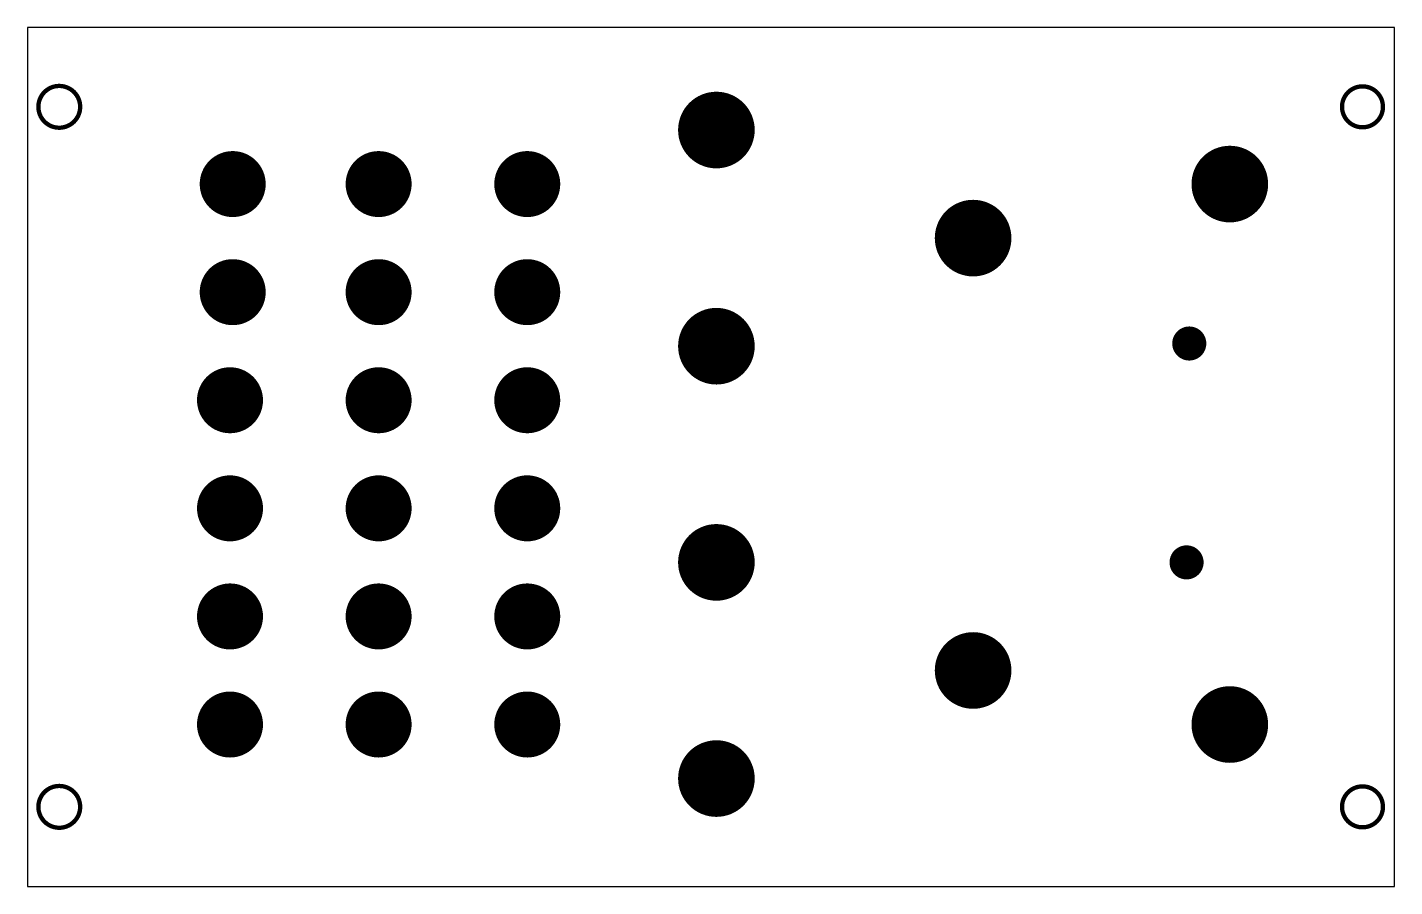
# Model space of a CAD drawing. Extents: x 0 to 129, y 0 to 81.
import ezdxf

# ---------------------------------------------------------------- set-up
doc = ezdxf.new("R2010")
doc.units = 0
for name, color, linetype in [('20', 7, 'CONTINUOUS'), ('29', 253, 'CONTINUOUS'), ('30', 253, 'CONTINUOUS'), ('51', 253, 'CONTINUOUS')]:
    doc.layers.add(name, color=color, linetype=linetype)

msp = doc.modelspace()

# ---------------------------------------------------------------- linework, layer by layer
at = {"layer": '20'}
msp.add_line((0, 0), (128.524, 0), dxfattribs=at)
for centre, radius in [((64.77, 71.12), 3.5), ((113.03, 66.04), 3.5), ((19.304, 66.04), 3), ((33.02, 66.04), 3), ((46.99, 66.04), 3), ((88.9, 60.96), 3.5), ((19.304, 55.88), 3), ((33.02, 55.88), 3), ((46.99, 55.88), 3), ((64.77, 50.8), 3.5), ((109.22, 51.054), 1.5), ((19.05, 45.72), 3), ((33.02, 45.72), 3), ((46.99, 45.72), 3), ((19.05, 35.56), 3), ((33.02, 35.56), 3), ((46.99, 35.56), 3), ((64.77, 30.48), 3.5), ((108.966, 30.48), 1.5), ((19.05, 25.4), 3), ((33.02, 25.4), 3), ((46.99, 25.4), 3), ((88.9, 20.32), 3.5), ((19.05, 15.24), 3), ((33.02, 15.24), 3), ((46.99, 15.24), 3), ((113.03, 15.24), 3.5), ((64.77, 10.16), 3.5)]:
    msp.add_circle(centre, radius, dxfattribs=at)
at = {"layer": '29'}
for points, const_width in [([(64.77, 69.3192, 1), (64.77, 72.9208, 1), (64.77, 69.3192)], 3.6016), ([(113.03, 64.2392, 1), (113.03, 67.8408, 1), (113.03, 64.2392)], 3.6016), ([(19.304, 64.4892, 1), (19.304, 67.5908, 1), (19.304, 64.4892)], 3.1016), ([(33.02, 64.4892, 1), (33.02, 67.5908, 1), (33.02, 64.4892)], 3.1016), ([(46.99, 64.4892, 1), (46.99, 67.5908, 1), (46.99, 64.4892)], 3.1016), ([(88.9, 59.1592, 1), (88.9, 62.7608, 1), (88.9, 59.1592)], 3.6016), ([(19.304, 54.3292, 1), (19.304, 57.4308, 1), (19.304, 54.3292)], 3.1016), ([(33.02, 54.3292, 1), (33.02, 57.4308, 1), (33.02, 54.3292)], 3.1016), ([(46.99, 54.3292, 1), (46.99, 57.4308, 1), (46.99, 54.3292)], 3.1016), ([(64.77, 48.9992, 1), (64.77, 52.6008, 1), (64.77, 48.9992)], 3.6016), ([(109.22, 50.2532, 1), (109.22, 51.8548, 1), (109.22, 50.2532)], 1.6016), ([(19.05, 44.1692, 1), (19.05, 47.2708, 1), (19.05, 44.1692)], 3.1016), ([(33.02, 44.1692, 1), (33.02, 47.2708, 1), (33.02, 44.1692)], 3.1016), ([(46.99, 44.1692, 1), (46.99, 47.2708, 1), (46.99, 44.1692)], 3.1016), ([(19.05, 34.0092, 1), (19.05, 37.1108, 1), (19.05, 34.0092)], 3.1016), ([(33.02, 34.0092, 1), (33.02, 37.1108, 1), (33.02, 34.0092)], 3.1016), ([(46.99, 34.0092, 1), (46.99, 37.1108, 1), (46.99, 34.0092)], 3.1016), ([(64.77, 28.6792, 1), (64.77, 32.2808, 1), (64.77, 28.6792)], 3.6016), ([(108.966, 29.6792, 1), (108.966, 31.2808, 1), (108.966, 29.6792)], 1.6016), ([(19.05, 23.8492, 1), (19.05, 26.9508, 1), (19.05, 23.8492)], 3.1016), ([(33.02, 23.8492, 1), (33.02, 26.9508, 1), (33.02, 23.8492)], 3.1016), ([(46.99, 23.8492, 1), (46.99, 26.9508, 1), (46.99, 23.8492)], 3.1016), ([(88.9, 18.5192, 1), (88.9, 22.1208, 1), (88.9, 18.5192)], 3.6016), ([(19.05, 13.6892, 1), (19.05, 16.7908, 1), (19.05, 13.6892)], 3.1016), ([(33.02, 13.6892, 1), (33.02, 16.7908, 1), (33.02, 13.6892)], 3.1016), ([(46.99, 13.6892, 1), (46.99, 16.7908, 1), (46.99, 13.6892)], 3.1016), ([(113.03, 13.4392, 1), (113.03, 17.0408, 1), (113.03, 13.4392)], 3.6016), ([(64.77, 8.3592, 1), (64.77, 11.9608, 1), (64.77, 8.3592)], 3.6016)]:
    msp.add_lwpolyline(points, format="xyb", dxfattribs=dict(at, const_width=const_width))
at = {"layer": '30'}
for points, const_width in [([(64.77, 69.3192, 1), (64.77, 72.9208, 1), (64.77, 69.3192)], 3.6016), ([(113.03, 64.2392, 1), (113.03, 67.8408, 1), (113.03, 64.2392)], 3.6016), ([(19.304, 64.4892, 1), (19.304, 67.5908, 1), (19.304, 64.4892)], 3.1016), ([(33.02, 64.4892, 1), (33.02, 67.5908, 1), (33.02, 64.4892)], 3.1016), ([(46.99, 64.4892, 1), (46.99, 67.5908, 1), (46.99, 64.4892)], 3.1016), ([(88.9, 59.1592, 1), (88.9, 62.7608, 1), (88.9, 59.1592)], 3.6016), ([(19.304, 54.3292, 1), (19.304, 57.4308, 1), (19.304, 54.3292)], 3.1016), ([(33.02, 54.3292, 1), (33.02, 57.4308, 1), (33.02, 54.3292)], 3.1016), ([(46.99, 54.3292, 1), (46.99, 57.4308, 1), (46.99, 54.3292)], 3.1016), ([(64.77, 48.9992, 1), (64.77, 52.6008, 1), (64.77, 48.9992)], 3.6016), ([(109.22, 50.2532, 1), (109.22, 51.8548, 1), (109.22, 50.2532)], 1.6016), ([(19.05, 44.1692, 1), (19.05, 47.2708, 1), (19.05, 44.1692)], 3.1016), ([(33.02, 44.1692, 1), (33.02, 47.2708, 1), (33.02, 44.1692)], 3.1016), ([(46.99, 44.1692, 1), (46.99, 47.2708, 1), (46.99, 44.1692)], 3.1016), ([(19.05, 34.0092, 1), (19.05, 37.1108, 1), (19.05, 34.0092)], 3.1016), ([(33.02, 34.0092, 1), (33.02, 37.1108, 1), (33.02, 34.0092)], 3.1016), ([(46.99, 34.0092, 1), (46.99, 37.1108, 1), (46.99, 34.0092)], 3.1016), ([(64.77, 28.6792, 1), (64.77, 32.2808, 1), (64.77, 28.6792)], 3.6016), ([(108.966, 29.6792, 1), (108.966, 31.2808, 1), (108.966, 29.6792)], 1.6016), ([(19.05, 23.8492, 1), (19.05, 26.9508, 1), (19.05, 23.8492)], 3.1016), ([(33.02, 23.8492, 1), (33.02, 26.9508, 1), (33.02, 23.8492)], 3.1016), ([(46.99, 23.8492, 1), (46.99, 26.9508, 1), (46.99, 23.8492)], 3.1016), ([(88.9, 18.5192, 1), (88.9, 22.1208, 1), (88.9, 18.5192)], 3.6016), ([(19.05, 13.6892, 1), (19.05, 16.7908, 1), (19.05, 13.6892)], 3.1016), ([(33.02, 13.6892, 1), (33.02, 16.7908, 1), (33.02, 13.6892)], 3.1016), ([(46.99, 13.6892, 1), (46.99, 16.7908, 1), (46.99, 13.6892)], 3.1016), ([(113.03, 13.4392, 1), (113.03, 17.0408, 1), (113.03, 13.4392)], 3.6016), ([(64.77, 8.3592, 1), (64.77, 11.9608, 1), (64.77, 8.3592)], 3.6016)]:
    msp.add_lwpolyline(points, format="xyb", dxfattribs=dict(at, const_width=const_width))
at = {"layer": '51'}
for p, q in [((0, 80.772), (0, 0)), ((128.524, 80.772), (0, 80.772)), ((128.524, 0), (128.524, 80.772))]:
    msp.add_line(p, q, dxfattribs=at)
at = {"layer": '51', "const_width": 0.4064}
for points in [[(3, 71.3353, 1), (3, 75.2647, 1), (3, 71.3353)], [(125.5, 71.3765, 1), (125.5, 75.2235, 1), (125.5, 71.3765)], [(3, 5.5353, 1), (3, 9.4647, 1), (3, 5.5353)], [(125.5, 5.5765, 1), (125.5, 9.4235, 1), (125.5, 5.5765)]]:
    msp.add_lwpolyline(points, format="xyb", dxfattribs=at)

doc.saveas('drawing.dxf')
